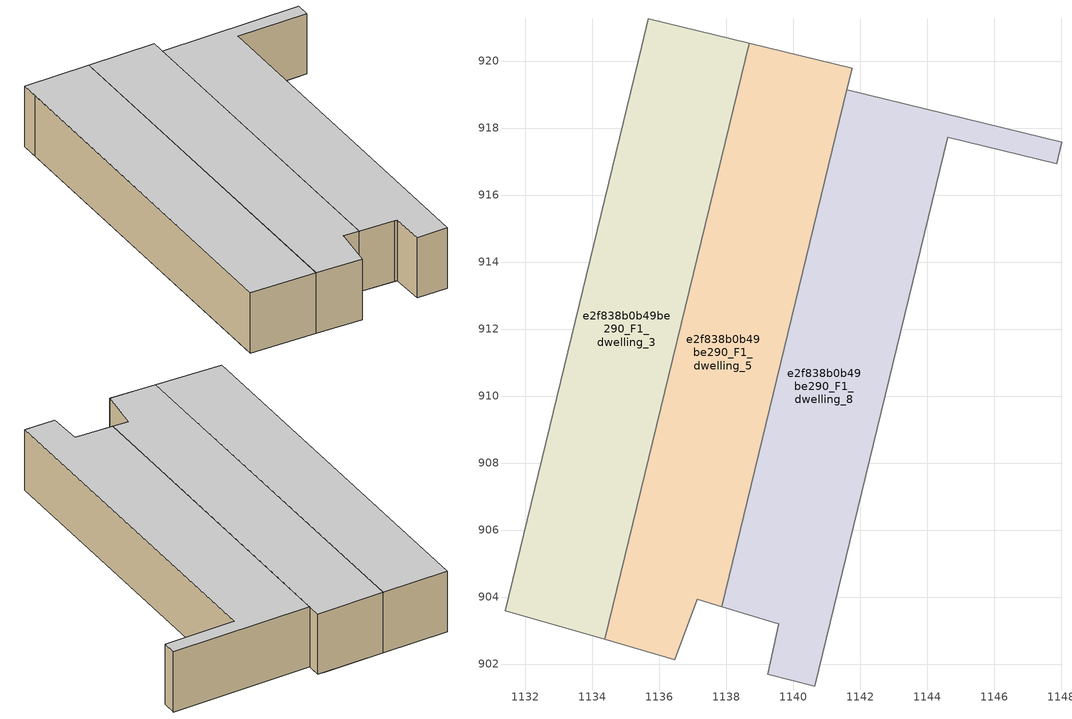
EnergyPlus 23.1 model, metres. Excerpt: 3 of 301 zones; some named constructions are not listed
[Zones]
e2f838b0b49be290_F1_dwelling_3
 floor adiabatic (EU_floor_Construction): 1138.68,920.53 1134.37,902.74 1131.39,903.59 1135.67,921.26 z3
 wall to e2f838b0b49be290_F1_dwelling_2 (EU_wall_Construction): 1138.68,920.53 1135.67,921.26 1135.47,920.44 z3:6
 wall adiabatic (EU_wall_Construction): 1131.39,903.59 1134.37,902.74 z3:6
 wall to e2f838b0b49be290_F1_dwelling_1 (EU_wall_Construction): 1135.47,920.44 1131.39,903.59 z3:6
 wall to e2f838b0b49be290_F1_dwelling_5 (EU_wall_Construction): 1134.37,902.74 1138.67,920.53 z3:6
 ceiling to e2f838b0b49be290_F2_dwelling_3 (EU_floor_Construction): 1134.37,902.74 1138.68,920.53 1135.67,921.26 1131.39,903.59 z6
e2f838b0b49be290_F1_dwelling_5
 floor to e2f838b0b49be290_F0_dwelling_5 (EU_floor_Construction): 1141.42,919.79 1137.55,903.81 1137.13,903.94 1136.46,902.14 1134.37,902.74 1138.66,920.46 z3
 floor to e2f838b0b49be290_F0_dwelling_8 (EU_floor_Construction): 1141.64,919.34 1137.86,903.72 1137.55,903.81 1141.33,919.42 z3
 floor to e2f838b0b49be290_F0_dwelling_4 (EU_floor_Construction): 1141.44,919.86 1141.42,919.79 1138.66,920.46 1138.68,920.53 z3
 floor to e2f838b0b49be290_F0_dwelling_7 (EU_floor_Construction): 1141.75,919.78 1141.64,919.34 1141.33,919.42 1141.44,919.86 z3
 wall adiabatic (EU_wall_Construction): 1134.37,902.74 1136.46,902.14 1137.13,903.94 1137.86,903.72 z3:6
 wall to e2f838b0b49be290_F1_dwelling_4 (EU_wall_Construction): 1141.75,919.78 1138.68,920.53 z3:6
 wall to e2f838b0b49be290_F1_dwelling_8 (EU_wall_Construction): 1137.86,903.72 1141.59,919.14 z3:6
 wall to e2f838b0b49be290_F1_dwelling_7 (EU_wall_Construction): 1141.59,919.14 1141.75,919.78 z3:6
 ceiling to e2f838b0b49be290_F2_dwelling_5 (EU_floor_Construction): 1137.86,903.72 1141.75,919.78 1138.68,920.53 1134.37,902.74 1136.46,902.14 1137.13,903.94 z6
e2f838b0b49be290_F1_dwelling_8
 floor to e2f838b0b49be290_F0_dwelling_8 (EU_floor_Construction): 1147.46,917.72 1147.37,917.34 1144.27,918.09 1140.24,901.44 1139.23,901.7 1139.56,903.2 1137.86,903.72 1141.59,919.14 z3
 floor to e2f838b0b49be290_F0_dwelling_9 (EU_floor_Construction): 1147.37,917.34 1147.3,917.08 1144.61,917.73 1140.64,901.34 1140.24,901.44 1144.27,918.09 z3
 floor to e2f838b0b49be290_F0_dwelling_10 (EU_floor_Construction): 1148.01,917.58 1147.86,916.94 1147.3,917.08 1147.46,917.72 z3
 wall adiabatic (EU_wall_Construction): 1137.86,903.72 1139.45,903.23 1139.56,903.2 1139.23,901.7 1140.64,901.34 z3:6
 wall to e2f838b0b49be290_F1_dwelling_7 (EU_wall_Construction): 1148.02,917.58 1141.59,919.14 z3:6
 wall to e2f838b0b49be290_F1_dwelling_9 (EU_wall_Construction): 1140.64,901.34 1144.61,917.73 1147.86,916.94 z3:6
 wall to e2f838b0b49be290_F1_dwelling_10 (EU_wall_Construction): 1147.86,916.94 1148.01,917.58 z3:6
 ceiling to e2f838b0b49be290_F2_dwelling_8 (EU_floor_Construction): 1140.64,901.34 1144.61,917.73 1147.86,916.94 1148.02,917.58 1141.59,919.14 1137.86,903.72 1139.45,903.23 1139.56,903.2 1139.23,901.7 z6
[SCHEDULE:FILE] Column Number=1; Rows to Skip at Top=0; Number of Hours of Data=8760; Column Separator=Comma; Interpolate to Timestep=No; Minutes per Item=60; Adjust Schedule for Daylight Savings=Yes
Name | File
EU_Step8_GainSchedule_e2f838b0b49be290_F2_dwelling_11_f000 | ../../schedules/e2f838b0b49be290/e2f838b0b49be290_F2_dwelling_11_f000_gain.csv
EU_Step8_GainSchedule_e2f838b0b49be290_F2_dwelling_12_f000 | ../../schedules/e2f838b0b49be290/e2f838b0b49be290_F2_dwelling_12_f000_gain.csv
EU_Step8_GainSchedule_e2f838b0b49be290_F2_dwelling_13_f000 | ../../schedules/e2f838b0b49be290/e2f838b0b49be290_F2_dwelling_13_f000_gain.csv
EU_Step8_GainSchedule_e2f838b0b49be290_F2_dwelling_14_f000 | ../../schedules/e2f838b0b49be290/e2f838b0b49be290_F2_dwelling_14_f000_gain.csv
EU_Step8_GainSchedule_e2f838b0b49be290_F2_dwelling_15_f000 | ../../schedules/e2f838b0b49be290/e2f838b0b49be290_F2_dwelling_15_f000_gain.csv
EU_Step8_GainSchedule_e2f838b0b49be290_F2_dwelling_16_f000 | ../../schedules/e2f838b0b49be290/e2f838b0b49be290_F2_dwelling_16_f000_gain.csv
EU_Step8_GainSchedule_e2f838b0b49be290_F2_dwelling_17_f000 | ../../schedules/e2f838b0b49be290/e2f838b0b49be290_F2_dwelling_17_f000_gain.csv
EU_Step8_GainSchedule_e2f838b0b49be290_F2_dwelling_18_f000 | ../../schedules/e2f838b0b49be290/e2f838b0b49be290_F2_dwelling_18_f000_gain.csv
EU_Step8_GainSchedule_e2f838b0b49be290_F2_dwelling_19_f000 | ../../schedules/e2f838b0b49be290/e2f838b0b49be290_F2_dwelling_19_f000_gain.csv
EU_Step8_GainSchedule_e2f838b0b49be290_F2_dwelling_20_f000 | ../../schedules/e2f838b0b49be290/e2f838b0b49be290_F2_dwelling_20_f000_gain.csv
EU_Step8_GainSchedule_e2f838b0b49be290_F2_dwelling_21_f000 | ../../schedules/e2f838b0b49be290/e2f838b0b49be290_F2_dwelling_21_f000_gain.csv
EU_Step8_GainSchedule_e2f838b0b49be290_F2_dwelling_22_f000 | ../../schedules/e2f838b0b49be290/e2f838b0b49be290_F2_dwelling_22_f000_gain.csv
EU_Step8_GainSchedule_e2f838b0b49be290_F2_dwelling_23_f000 | ../../schedules/e2f838b0b49be290/e2f838b0b49be290_F2_dwelling_23_f000_gain.csv
EU_Step8_GainSchedule_e2f838b0b49be290_F2_dwelling_24_f000 | ../../schedules/e2f838b0b49be290/e2f838b0b49be290_F2_dwelling_24_f000_gain.csv
EU_Step8_GainSchedule_e2f838b0b49be290_F2_dwelling_25_f000 | ../../schedules/e2f838b0b49be290/e2f838b0b49be290_F2_dwelling_25_f000_gain.csv
EU_Step8_GainSchedule_e2f838b0b49be290_F2_dwelling_26_f000 | ../../schedules/e2f838b0b49be290/e2f838b0b49be290_F2_dwelling_26_f000_gain.csv
EU_Step8_GainSchedule_e2f838b0b49be290_F2_dwelling_27_f000 | ../../schedules/e2f838b0b49be290/e2f838b0b49be290_F2_dwelling_27_f000_gain.csv
EU_Step8_GainSchedule_e2f838b0b49be290_F2_dwelling_28_f000 | ../../schedules/e2f838b0b49be290/e2f838b0b49be290_F2_dwelling_28_f000_gain.csv
EU_Step8_GainSchedule_e2f838b0b49be290_F2_dwelling_29_f000 | ../../schedules/e2f838b0b49be290/e2f838b0b49be290_F2_dwelling_29_f000_gain.csv
EU_Step8_GainSchedule_e2f838b0b49be290_F3_dwelling_8_f000 | ../../schedules/e2f838b0b49be290/e2f838b0b49be290_F3_dwelling_8_f000_gain.csv
EU_Step8_GainSchedule_e2f838b0b49be290_F3_dwelling_9_f000 | ../../schedules/e2f838b0b49be290/e2f838b0b49be290_F3_dwelling_9_f000_gain.csv
EU_Step8_GainSchedule_e2f838b0b49be290_F3_dwelling_10_f000 | ../../schedules/e2f838b0b49be290/e2f838b0b49be290_F3_dwelling_10_f000_gain.csv
EU_Step8_GainSchedule_e2f838b0b49be290_F3_dwelling_11_f000 | ../../schedules/e2f838b0b49be290/e2f838b0b49be290_F3_dwelling_11_f000_gain.csv
EU_Step8_GainSchedule_e2f838b0b49be290_F3_dwelling_12_f000 | ../../schedules/e2f838b0b49be290/e2f838b0b49be290_F3_dwelling_12_f000_gain.csv
EU_Step8_GainSchedule_e2f838b0b49be290_F3_dwelling_13_f000 | ../../schedules/e2f838b0b49be290/e2f838b0b49be290_F3_dwelling_13_f000_gain.csv
EU_Step8_GainSchedule_e2f838b0b49be290_F3_dwelling_14_f000 | ../../schedules/e2f838b0b49be290/e2f838b0b49be290_F3_dwelling_14_f000_gain.csv
EU_Step8_GainSchedule_e2f838b0b49be290_F3_dwelling_15_f000 | ../../schedules/e2f838b0b49be290/e2f838b0b49be290_F3_dwelling_15_f000_gain.csv
EU_Step8_GainSchedule_e2f838b0b49be290_F3_dwelling_16_f000 | ../../schedules/e2f838b0b49be290/e2f838b0b49be290_F3_dwelling_16_f000_gain.csv
EU_Step8_GainSchedule_e2f838b0b49be290_F3_dwelling_17_f000 | ../../schedules/e2f838b0b49be290/e2f838b0b49be290_F3_dwelling_17_f000_gain.csv
EU_Step8_GainSchedule_e2f838b0b49be290_F3_dwelling_18_f000 | ../../schedules/e2f838b0b49be290/e2f838b0b49be290_F3_dwelling_18_f000_gain.csv
EU_Step8_GainSchedule_e2f838b0b49be290_F3_dwelling_19_f000 | ../../schedules/e2f838b0b49be290/e2f838b0b49be290_F3_dwelling_19_f000_gain.csv
EU_Step8_GainSchedule_e2f838b0b49be290_F3_dwelling_20_f000 | ../../schedules/e2f838b0b49be290/e2f838b0b49be290_F3_dwelling_20_f000_gain.csv
EU_Step8_GainSchedule_e2f838b0b49be290_F3_dwelling_21_f000 | ../../schedules/e2f838b0b49be290/e2f838b0b49be290_F3_dwelling_21_f000_gain.csv
EU_Step8_GainSchedule_e2f838b0b49be290_F3_dwelling_22_f000 | ../../schedules/e2f838b0b49be290/e2f838b0b49be290_F3_dwelling_22_f000_gain.csv
EU_Step8_GainSchedule_e2f838b0b49be290_F3_dwelling_23_f000 | ../../schedules/e2f838b0b49be290/e2f838b0b49be290_F3_dwelling_23_f000_gain.csv
EU_Step8_GainSchedule_e2f838b0b49be290_F3_dwelling_24_f000 | ../../schedules/e2f838b0b49be290/e2f838b0b49be290_F3_dwelling_24_f000_gain.csv
EU_Step8_GainSchedule_e2f838b0b49be290_F3_dwelling_25_f000 | ../../schedules/e2f838b0b49be290/e2f838b0b49be290_F3_dwelling_25_f000_gain.csv
EU_Step8_GainSchedule_e2f838b0b49be290_F3_dwelling_26_f000 | ../../schedules/e2f838b0b49be290/e2f838b0b49be290_F3_dwelling_26_f000_gain.csv
EU_Step8_GainSchedule_e2f838b0b49be290_F3_dwelling_27_f000 | ../../schedules/e2f838b0b49be290/e2f838b0b49be290_F3_dwelling_27_f000_gain.csv
EU_Step8_GainSchedule_e2f838b0b49be290_F3_dwelling_28_f000 | ../../schedules/e2f838b0b49be290/e2f838b0b49be290_F3_dwelling_28_f000_gain.csv
EU_Step8_GainSchedule_e2f838b0b49be290_F3_dwelling_29_f000 | ../../schedules/e2f838b0b49be290/e2f838b0b49be290_F3_dwelling_29_f000_gain.csv
EU_Step8_GainSchedule_e2f838b0b49be290_F4_dwelling_19_f000 | ../../schedules/e2f838b0b49be290/e2f838b0b49be290_F4_dwelling_19_f000_gain.csv
EU_Step8_GainSchedule_e2f838b0b49be290_F4_dwelling_20_f000 | ../../schedules/e2f838b0b49be290/e2f838b0b49be290_F4_dwelling_20_f000_gain.csv
EU_Step8_GainSchedule_e2f838b0b49be290_F4_dwelling_21_f000 | ../../schedules/e2f838b0b49be290/e2f838b0b49be290_F4_dwelling_21_f000_gain.csv
EU_Step8_GainSchedule_e2f838b0b49be290_F4_dwelling_22_f000 | ../../schedules/e2f838b0b49be290/e2f838b0b49be290_F4_dwelling_22_f000_gain.csv
EU_Step8_GainSchedule_e2f838b0b49be290_F4_dwelling_23_f000 | ../../schedules/e2f838b0b49be290/e2f838b0b49be290_F4_dwelling_23_f000_gain.csv
EU_Step8_GainSchedule_e2f838b0b49be290_F4_dwelling_24_f000 | ../../schedules/e2f838b0b49be290/e2f838b0b49be290_F4_dwelling_24_f000_gain.csv
EU_Step8_GainSchedule_e2f838b0b49be290_F4_dwelling_25_f000 | ../../schedules/e2f838b0b49be290/e2f838b0b49be290_F4_dwelling_25_f000_gain.csv
EU_Step8_GainSchedule_e2f838b0b49be290_F4_dwelling_26_f000 | ../../schedules/e2f838b0b49be290/e2f838b0b49be290_F4_dwelling_26_f000_gain.csv
EU_Step8_GainSchedule_e2f838b0b49be290_F4_dwelling_27_f000 | ../../schedules/e2f838b0b49be290/e2f838b0b49be290_F4_dwelling_27_f000_gain.csv
EU_Step8_GainSchedule_e2f838b0b49be290_F4_dwelling_28_f000 | ../../schedules/e2f838b0b49be290/e2f838b0b49be290_F4_dwelling_28_f000_gain.csv
EU_Step8_GainSchedule_e2f838b0b49be290_F4_dwelling_29_f000 | ../../schedules/e2f838b0b49be290/e2f838b0b49be290_F4_dwelling_29_f000_gain.csv
EU_Step8_GainSchedule_e2f838b0b49be290_F5_dwelling_17_f000 | ../../schedules/e2f838b0b49be290/e2f838b0b49be290_F5_dwelling_17_f000_gain.csv
EU_Step8_GainSchedule_e2f838b0b49be290_F5_dwelling_18_f000 | ../../schedules/e2f838b0b49be290/e2f838b0b49be290_F5_dwelling_18_f000_gain.csv
EU_Step8_GainSchedule_e2f838b0b49be290_F5_dwelling_19_f000 | ../../schedules/e2f838b0b49be290/e2f838b0b49be290_F5_dwelling_19_f000_gain.csv
EU_Step8_GainSchedule_e2f838b0b49be290_F5_dwelling_20_f000 | ../../schedules/e2f838b0b49be290/e2f838b0b49be290_F5_dwelling_20_f000_gain.csv
EU_Step8_GainSchedule_e2f838b0b49be290_F5_dwelling_21_f000 | ../../schedules/e2f838b0b49be290/e2f838b0b49be290_F5_dwelling_21_f000_gain.csv
EU_Step8_GainSchedule_e2f838b0b49be290_F5_dwelling_22_f000 | ../../schedules/e2f838b0b49be290/e2f838b0b49be290_F5_dwelling_22_f000_gain.csv
EU_Step8_GainSchedule_e2f838b0b49be290_F5_dwelling_23_f000 | ../../schedules/e2f838b0b49be290/e2f838b0b49be290_F5_dwelling_23_f000_gain.csv
EU_Step8_GainSchedule_e2f838b0b49be290_F5_dwelling_24_f000 | ../../schedules/e2f838b0b49be290/e2f838b0b49be290_F5_dwelling_24_f000_gain.csv
EU_Step8_GainSchedule_e2f838b0b49be290_F5_dwelling_25_f000 | ../../schedules/e2f838b0b49be290/e2f838b0b49be290_F5_dwelling_25_f000_gain.csv
EU_Step8_GainSchedule_e2f838b0b49be290_F5_dwelling_26_f000 | ../../schedules/e2f838b0b49be290/e2f838b0b49be290_F5_dwelling_26_f000_gain.csv
EU_Step8_GainSchedule_e2f838b0b49be290_F5_dwelling_27_f000 | ../../schedules/e2f838b0b49be290/e2f838b0b49be290_F5_dwelling_27_f000_gain.csv
EU_Step8_GainSchedule_e2f838b0b49be290_F5_dwelling_28_f000 | ../../schedules/e2f838b0b49be290/e2f838b0b49be290_F5_dwelling_28_f000_gain.csv
EU_Step8_GainSchedule_e2f838b0b49be290_F5_dwelling_29_f000 | ../../schedules/e2f838b0b49be290/e2f838b0b49be290_F5_dwelling_29_f000_gain.csv
EU_Step8_GainSchedule_e2f838b0b49be290_F6_dwelling_5_f000 | ../../schedules/e2f838b0b49be290/e2f838b0b49be290_F6_dwelling_5_f000_gain.csv
EU_Step8_GainSchedule_e2f838b0b49be290_F6_dwelling_6_f000 | ../../schedules/e2f838b0b49be290/e2f838b0b49be290_F6_dwelling_6_f000_gain.csv
EU_Step8_GainSchedule_e2f838b0b49be290_F6_dwelling_7_f000 | ../../schedules/e2f838b0b49be290/e2f838b0b49be290_F6_dwelling_7_f000_gain.csv
EU_Step8_GainSchedule_e2f838b0b49be290_F6_dwelling_8_f000 | ../../schedules/e2f838b0b49be290/e2f838b0b49be290_F6_dwelling_8_f000_gain.csv
EU_Step8_GainSchedule_e2f838b0b49be290_F6_dwelling_9_f000 | ../../schedules/e2f838b0b49be290/e2f838b0b49be290_F6_dwelling_9_f000_gain.csv
EU_Step8_GainSchedule_e2f838b0b49be290_F6_dwelling_10_f000 | ../../schedules/e2f838b0b49be290/e2f838b0b49be290_F6_dwelling_10_f000_gain.csv
EU_Step8_GainSchedule_e2f838b0b49be290_F6_dwelling_11_f000 | ../../schedules/e2f838b0b49be290/e2f838b0b49be290_F6_dwelling_11_f000_gain.csv
EU_Step8_GainSchedule_e2f838b0b49be290_F6_dwelling_12_f000 | ../../schedules/e2f838b0b49be290/e2f838b0b49be290_F6_dwelling_12_f000_gain.csv
EU_Step8_GainSchedule_e2f838b0b49be290_F6_dwelling_13_f000 | ../../schedules/e2f838b0b49be290/e2f838b0b49be290_F6_dwelling_13_f000_gain.csv
EU_Step8_GainSchedule_e2f838b0b49be290_F6_dwelling_14_f000 | ../../schedules/e2f838b0b49be290/e2f838b0b49be290_F6_dwelling_14_f000_gain.csv
EU_Step8_GainSchedule_e2f838b0b49be290_F6_dwelling_15_f000 | ../../schedules/e2f838b0b49be290/e2f838b0b49be290_F6_dwelling_15_f000_gain.csv
EU_Step8_GainSchedule_e2f838b0b49be290_F6_dwelling_16_f000 | ../../schedules/e2f838b0b49be290/e2f838b0b49be290_F6_dwelling_16_f000_gain.csv
EU_Step8_GainSchedule_e2f838b0b49be290_F6_dwelling_17_f000 | ../../schedules/e2f838b0b49be290/e2f838b0b49be290_F6_dwelling_17_f000_gain.csv
EU_Step8_GainSchedule_e2f838b0b49be290_F6_dwelling_18_f000 | ../../schedules/e2f838b0b49be290/e2f838b0b49be290_F6_dwelling_18_f000_gain.csv
EU_Step8_GainSchedule_e2f838b0b49be290_F6_dwelling_19_f000 | ../../schedules/e2f838b0b49be290/e2f838b0b49be290_F6_dwelling_19_f000_gain.csv
EU_Step8_GainSchedule_e2f838b0b49be290_F6_dwelling_20_f000 | ../../schedules/e2f838b0b49be290/e2f838b0b49be290_F6_dwelling_20_f000_gain.csv
EU_Step8_GainSchedule_e2f838b0b49be290_F6_dwelling_21_f000 | ../../schedules/e2f838b0b49be290/e2f838b0b49be290_F6_dwelling_21_f000_gain.csv
EU_Step8_GainSchedule_e2f838b0b49be290_F6_dwelling_22_f000 | ../../schedules/e2f838b0b49be290/e2f838b0b49be290_F6_dwelling_22_f000_gain.csv
EU_Step8_GainSchedule_e2f838b0b49be290_F6_dwelling_23_f000 | ../../schedules/e2f838b0b49be290/e2f838b0b49be290_F6_dwelling_23_f000_gain.csv
EU_Step8_GainSchedule_e2f838b0b49be290_F6_dwelling_24_f000 | ../../schedules/e2f838b0b49be290/e2f838b0b49be290_F6_dwelling_24_f000_gain.csv
EU_Step8_GainSchedule_e2f838b0b49be290_F6_dwelling_25_f000 | ../../schedules/e2f838b0b49be290/e2f838b0b49be290_F6_dwelling_25_f000_gain.csv
EU_Step8_GainSchedule_e2f838b0b49be290_F6_dwelling_26_f000 | ../../schedules/e2f838b0b49be290/e2f838b0b49be290_F6_dwelling_26_f000_gain.csv
EU_Step8_GainSchedule_e2f838b0b49be290_F6_dwelling_27_f000 | ../../schedules/e2f838b0b49be290/e2f838b0b49be290_F6_dwelling_27_f000_gain.csv
EU_Step8_GainSchedule_e2f838b0b49be290_F6_dwelling_28_f000 | ../../schedules/e2f838b0b49be290/e2f838b0b49be290_F6_dwelling_28_f000_gain.csv
EU_Step8_GainSchedule_e2f838b0b49be290_F6_dwelling_29_f000 | ../../schedules/e2f838b0b49be290/e2f838b0b49be290_F6_dwelling_29_f000_gain.csv
EU_Step8_GainSchedule_e2f838b0b49be290_F7_dwelling_14_f000 | ../../schedules/e2f838b0b49be290/e2f838b0b49be290_F7_dwelling_14_f000_gain.csv
EU_Step8_GainSchedule_e2f838b0b49be290_F7_dwelling_15_f000 | ../../schedules/e2f838b0b49be290/e2f838b0b49be290_F7_dwelling_15_f000_gain.csv
EU_Step8_GainSchedule_e2f838b0b49be290_F7_dwelling_16_f000 | ../../schedules/e2f838b0b49be290/e2f838b0b49be290_F7_dwelling_16_f000_gain.csv
EU_Step8_GainSchedule_e2f838b0b49be290_F7_dwelling_17_f000 | ../../schedules/e2f838b0b49be290/e2f838b0b49be290_F7_dwelling_17_f000_gain.csv
EU_Step8_GainSchedule_e2f838b0b49be290_F7_dwelling_18_f000 | ../../schedules/e2f838b0b49be290/e2f838b0b49be290_F7_dwelling_18_f000_gain.csv
EU_Step8_GainSchedule_e2f838b0b49be290_F7_dwelling_19_f000 | ../../schedules/e2f838b0b49be290/e2f838b0b49be290_F7_dwelling_19_f000_gain.csv
EU_Step8_GainSchedule_e2f838b0b49be290_F7_dwelling_20_f000 | ../../schedules/e2f838b0b49be290/e2f838b0b49be290_F7_dwelling_20_f000_gain.csv
EU_Step8_GainSchedule_e2f838b0b49be290_F7_dwelling_21_f000 | ../../schedules/e2f838b0b49be290/e2f838b0b49be290_F7_dwelling_21_f000_gain.csv
EU_Step8_GainSchedule_e2f838b0b49be290_F7_dwelling_22_f000 | ../../schedules/e2f838b0b49be290/e2f838b0b49be290_F7_dwelling_22_f000_gain.csv
EU_Step8_GainSchedule_e2f838b0b49be290_F7_dwelling_23_f000 | ../../schedules/e2f838b0b49be290/e2f838b0b49be290_F7_dwelling_23_f000_gain.csv
EU_Step8_GainSchedule_e2f838b0b49be290_F7_dwelling_24_f000 | ../../schedules/e2f838b0b49be290/e2f838b0b49be290_F7_dwelling_24_f000_gain.csv
EU_Step8_GainSchedule_e2f838b0b49be290_F7_dwelling_25_f000 | ../../schedules/e2f838b0b49be290/e2f838b0b49be290_F7_dwelling_25_f000_gain.csv
EU_Step8_GainSchedule_e2f838b0b49be290_F7_dwelling_26_f000 | ../../schedules/e2f838b0b49be290/e2f838b0b49be290_F7_dwelling_26_f000_gain.csv
EU_Step8_GainSchedule_e2f838b0b49be290_F7_dwelling_27_f000 | ../../schedules/e2f838b0b49be290/e2f838b0b49be290_F7_dwelling_27_f000_gain.csv
EU_Step8_GainSchedule_e2f838b0b49be290_F7_dwelling_28_f000 | ../../schedules/e2f838b0b49be290/e2f838b0b49be290_F7_dwelling_28_f000_gain.csv
EU_Step8_GainSchedule_e2f838b0b49be290_F7_dwelling_29_f000 | ../../schedules/e2f838b0b49be290/e2f838b0b49be290_F7_dwelling_29_f000_gain.csv
EU_Step8_GainSchedule_e2f838b0b49be290_F8_dwelling_15_f000 | ../../schedules/e2f838b0b49be290/e2f838b0b49be290_F8_dwelling_15_f000_gain.csv
EU_Step8_GainSchedule_e2f838b0b49be290_F8_dwelling_16_f000 | ../../schedules/e2f838b0b49be290/e2f838b0b49be290_F8_dwelling_16_f000_gain.csv
EU_Step8_GainSchedule_e2f838b0b49be290_F8_dwelling_17_f000 | ../../schedules/e2f838b0b49be290/e2f838b0b49be290_F8_dwelling_17_f000_gain.csv
EU_Step8_GainSchedule_e2f838b0b49be290_F8_dwelling_18_f000 | ../../schedules/e2f838b0b49be290/e2f838b0b49be290_F8_dwelling_18_f000_gain.csv
EU_Step8_GainSchedule_e2f838b0b49be290_F8_dwelling_19_f000 | ../../schedules/e2f838b0b49be290/e2f838b0b49be290_F8_dwelling_19_f000_gain.csv
EU_Step8_GainSchedule_e2f838b0b49be290_F8_dwelling_20_f000 | ../../schedules/e2f838b0b49be290/e2f838b0b49be290_F8_dwelling_20_f000_gain.csv
EU_Step8_GainSchedule_e2f838b0b49be290_F8_dwelling_21_f000 | ../../schedules/e2f838b0b49be290/e2f838b0b49be290_F8_dwelling_21_f000_gain.csv
EU_Step8_GainSchedule_e2f838b0b49be290_F8_dwelling_22_f000 | ../../schedules/e2f838b0b49be290/e2f838b0b49be290_F8_dwelling_22_f000_gain.csv
EU_Step8_GainSchedule_e2f838b0b49be290_F8_dwelling_23_f000 | ../../schedules/e2f838b0b49be290/e2f838b0b49be290_F8_dwelling_23_f000_gain.csv
EU_Step8_GainSchedule_e2f838b0b49be290_F8_dwelling_24_f000 | ../../schedules/e2f838b0b49be290/e2f838b0b49be290_F8_dwelling_24_f000_gain.csv
EU_Step8_GainSchedule_e2f838b0b49be290_F8_dwelling_25_f000 | ../../schedules/e2f838b0b49be290/e2f838b0b49be290_F8_dwelling_25_f000_gain.csv
EU_Step8_GainSchedule_e2f838b0b49be290_F8_dwelling_26_f000 | ../../schedules/e2f838b0b49be290/e2f838b0b49be290_F8_dwelling_26_f000_gain.csv
EU_Step8_GainSchedule_e2f838b0b49be290_F8_dwelling_27_f000 | ../../schedules/e2f838b0b49be290/e2f838b0b49be290_F8_dwelling_27_f000_gain.csv
EU_Step8_GainSchedule_e2f838b0b49be290_F8_dwelling_28_f000 | ../../schedules/e2f838b0b49be290/e2f838b0b49be290_F8_dwelling_28_f000_gain.csv
EU_Step8_GainSchedule_e2f838b0b49be290_F8_dwelling_29_f000 | ../../schedules/e2f838b0b49be290/e2f838b0b49be290_F8_dwelling_29_f000_gain.csv
EU_Step8_GainSchedule_e2f838b0b49be290_F9_dwelling_20_f000 | ../../schedules/e2f838b0b49be290/e2f838b0b49be290_F9_dwelling_20_f000_gain.csv
EU_Step8_GainSchedule_e2f838b0b49be290_F9_dwelling_21_f000 | ../../schedules/e2f838b0b49be290/e2f838b0b49be290_F9_dwelling_21_f000_gain.csv
EU_Step8_GainSchedule_e2f838b0b49be290_F9_dwelling_22_f000 | ../../schedules/e2f838b0b49be290/e2f838b0b49be290_F9_dwelling_22_f000_gain.csv
EU_Step8_GainSchedule_e2f838b0b49be290_F9_dwelling_23_f000 | ../../schedules/e2f838b0b49be290/e2f838b0b49be290_F9_dwelling_23_f000_gain.csv
EU_Step8_GainSchedule_e2f838b0b49be290_F9_dwelling_24_f000 | ../../schedules/e2f838b0b49be290/e2f838b0b49be290_F9_dwelling_24_f000_gain.csv
EU_Step8_GainSchedule_e2f838b0b49be290_F9_dwelling_25_f000 | ../../schedules/e2f838b0b49be290/e2f838b0b49be290_F9_dwelling_25_f000_gain.csv
EU_Step8_GainSchedule_e2f838b0b49be290_F9_dwelling_26_f000 | ../../schedules/e2f838b0b49be290/e2f838b0b49be290_F9_dwelling_26_f000_gain.csv
EU_Step8_GainSchedule_e2f838b0b49be290_F9_dwelling_27_f000 | ../../schedules/e2f838b0b49be290/e2f838b0b49be290_F9_dwelling_27_f000_gain.csv
EU_Step8_GainSchedule_e2f838b0b49be290_F9_dwelling_28_f000 | ../../schedules/e2f838b0b49be290/e2f838b0b49be290_F9_dwelling_28_f000_gain.csv
EU_Step8_GainSchedule_e2f838b0b49be290_F9_dwelling_29_f000 | ../../schedules/e2f838b0b49be290/e2f838b0b49be290_F9_dwelling_29_f000_gain.csv
